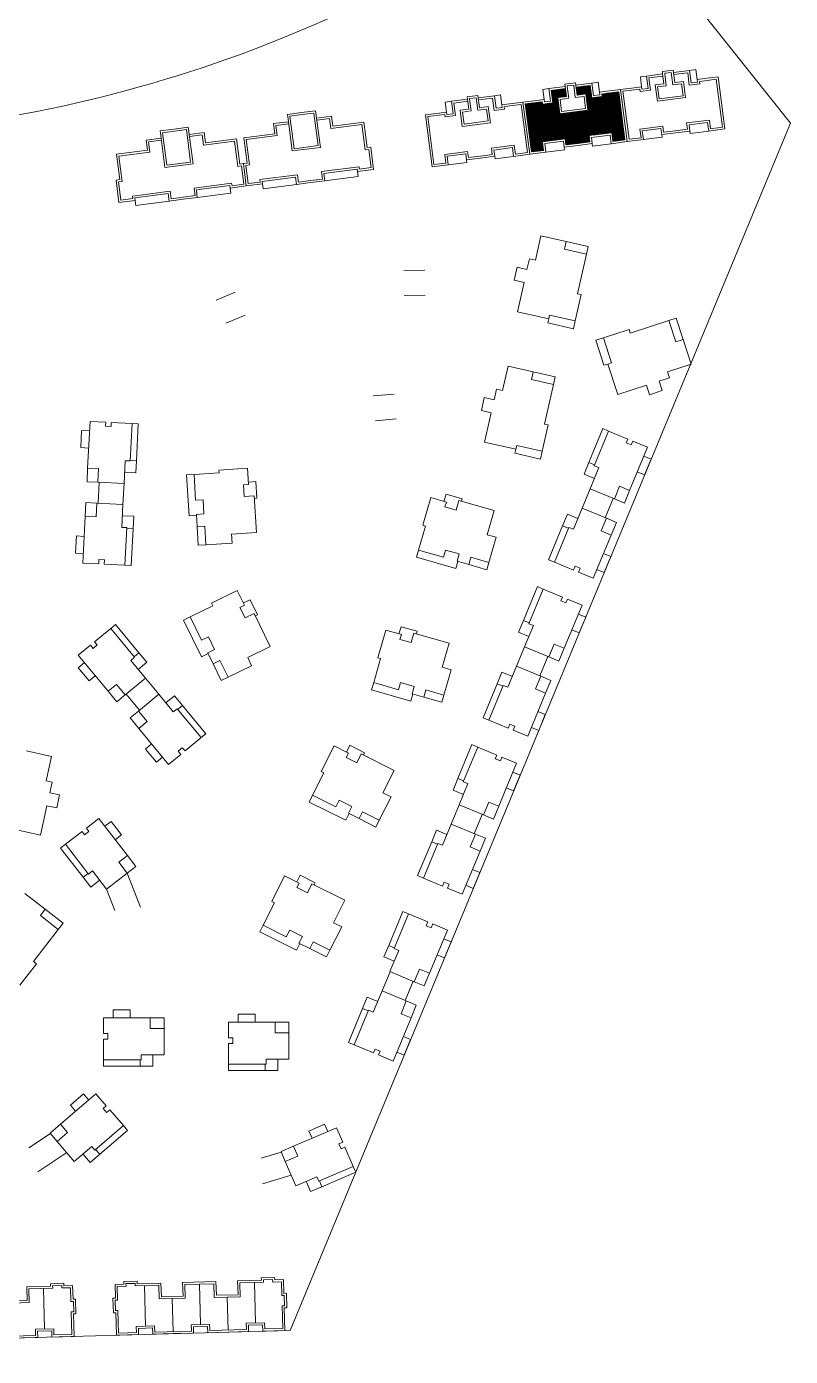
# Model space of a CAD drawing. Extents: x 208319 to 271319, y 1003 to 45500.
# Drawn here: x 220967 to 223166, y 3991 to 7817 of the extents above; entities that cross this region are included whole.
import ezdxf

# ---------------------------------------------------------------- set-up
doc = ezdxf.new("R2010")
doc.units = 0
doc.header["$LTSCALE"] = 1000
doc.header["$MEASUREMENT"] = 0
doc.layers.add('140', color=2, linetype='Continuous', lineweight=5)
doc.layers.add('s2', color=1, linetype='Continuous', lineweight=5)

msp = doc.modelspace()

# ---------------------------------------------------------------- hatches: boundary and pattern name
at = {"layer": 's2', "linetype": 'ByBlock'}
h = msp.add_hatch(dxfattribs=at)
h.set_pattern_fill('ANSI31', color=256, scale=1.2, style=0)
h.set_pattern_definition([(45, (-217519.1645, 216816.9646), (-1.347038418, 1.347038418), [])])
h.paths.add_polyline_path([(222672, 7629.1), (222638.7, 7624.8), (222623.2, 7622.8), (222624.1, 7615.6), (222594.4, 7611.8), (222589.8, 7647.5), (222549.3, 7642.2), (222552.2, 7619.6), (222577.2, 7622.9), (222583.2, 7576.4), (222502.3, 7566), (222496.3, 7612.4), (222521.3, 7615.6), (222518.3, 7638.2), (222477.9, 7633), (222482.5, 7597.3), (222452.8, 7593.4), (222451.8, 7600.6), (222436.4, 7598.6), (222403, 7594.2), (222420.9, 7456.2), (222455.4, 7460.7), (222452.2, 7485.7), (222517.7, 7494.1), (222520, 7476.3), (222554.5, 7480.8), (222589, 7485.2), (222586.7, 7503.1), (222652.1, 7511.6), (222655.4, 7486.6), (222689.9, 7491)])

# ---------------------------------------------------------------- linework, layer by layer
at = {"layer": '140', "color": 7}
for p, q in [((223166.2, 7539.2), (222579.1, 8276.8)), ((222828.4, 7691.7), (222797.5, 7687.7)), ((222829.4, 7684.6), (222828.4, 7691.7)), ((222833.1, 7656), (222828.4, 7691.7)), ((222875.8, 7690.6), (222829.4, 7684.6)), ((222893.6, 7692.9), (222875.8, 7690.6)), ((222880.4, 7654.9), (222875.8, 7690.6)), ((222897.3, 7664.3), (222893.6, 7692.9)), ((222547.6, 7655.3), (222516.7, 7651.3)), ((222516.7, 7651.3), (222517.6, 7644.2)), ((222548.5, 7648.2), (222547.6, 7655.3)), ((222552.2, 7619.6), (222547.6, 7655.3)), ((222594.9, 7654.2), (222548.5, 7648.2)), ((222612.8, 7656.5), (222594.9, 7654.2)), ((222599.6, 7618.5), (222594.9, 7654.2)), ((222616.5, 7627.9), (222612.8, 7656.5)), ((222734.2, 7672.2), (222752, 7674.5)), ((222737.9, 7643.7), (222734.2, 7672.2)), ((222798.4, 7680.6), (222752, 7674.5)), ((222752, 7674.5), (222756.6, 7638.8)), ((222799.2, 7674.6), (222758.7, 7669.4)), ((222758.7, 7669.4), (222763.4, 7633.7)), ((222802.1, 7652), (222777.1, 7648.8)), ((222797.5, 7687.7), (222798.4, 7680.6)), ((222798.4, 7680.6), (222802.1, 7652)), ((222823.3, 7685), (222804.2, 7682.5)), ((222804.2, 7682.5), (222804.4, 7681.3)), ((222804.4, 7681.3), (222808.9, 7646.8)), ((222827.9, 7649.3), (222823.3, 7685)), ((222852.9, 7652.5), (222827.9, 7649.3)), ((222870.6, 7683.9), (222830.1, 7678.6)), ((222858.1, 7659.2), (222833.1, 7656)), ((222857.4, 7618), (222852.9, 7652.5)), ((222864.1, 7612.8), (222858.1, 7659.2)), ((222875.2, 7648.2), (222870.6, 7683.9)), ((222905, 7652), (222875.2, 7648.2)), ((222898.3, 7657.2), (222880.4, 7654.9)), ((222918.8, 7667.1), (222897.3, 7664.3)), ((222897.3, 7664.3), (222898.3, 7657.2)), ((222919.5, 7661.2), (222904.1, 7659.2)), ((222904.1, 7659.2), (222905, 7652)), ((222958, 7672.2), (222918.8, 7667.1)), ((222952.8, 7665.5), (222919.5, 7661.2)), ((222970.7, 7527.4), (222952.8, 7665.5)), ((222977.5, 7522.3), (222958, 7672.2)), ((222266.7, 7618.9), (222235.8, 7614.9)), ((222235.8, 7614.9), (222236.7, 7607.8)), ((222267.7, 7611.8), (222266.7, 7618.9)), ((222271.4, 7583.2), (222266.7, 7618.9)), ((222314.1, 7617.8), (222267.7, 7611.8)), ((222331.9, 7620.1), (222314.1, 7617.8)), ((222318.7, 7582.1), (222314.1, 7617.8)), ((222335.6, 7591.6), (222331.9, 7620.1)), ((222453.3, 7635.8), (222471.2, 7638.2)), ((222457, 7607.3), (222453.3, 7635.8)), ((222517.6, 7644.2), (222471.2, 7638.2)), ((222471.2, 7638.2), (222475.8, 7602.5)), ((222518.3, 7638.2), (222477.9, 7633)), ((222477.9, 7633), (222482.5, 7597.3)), ((222521.3, 7615.6), (222496.3, 7612.4)), ((222517.6, 7644.2), (222521.3, 7615.6)), ((222542.4, 7648.6), (222523.4, 7646.1)), ((222523.4, 7646.1), (222523.5, 7644.9)), ((222523.5, 7644.9), (222528, 7610.4)), ((222547, 7612.9), (222542.4, 7648.6)), ((222572, 7616.1), (222547, 7612.9)), ((222589.8, 7647.5), (222549.3, 7642.2)), ((222577.2, 7622.9), (222552.2, 7619.6)), ((222576.5, 7581.6), (222572, 7616.1)), ((222583.2, 7576.4), (222577.2, 7622.9)), ((222594.4, 7611.8), (222589.8, 7647.5)), ((222624.1, 7615.6), (222594.4, 7611.8)), ((222617.4, 7620.8), (222599.6, 7618.5)), ((222637.9, 7630.7), (222616.5, 7627.9)), ((222616.5, 7627.9), (222617.4, 7620.8)), ((222638.7, 7624.8), (222623.2, 7622.8)), ((222623.2, 7622.8), (222624.1, 7615.6)), ((222677.2, 7635.8), (222637.9, 7630.7)), ((222672, 7629.1), (222638.7, 7624.8)), ((222689.9, 7491), (222672, 7629.1)), ((222716.4, 7640.9), (222677.2, 7635.8)), ((222696.6, 7485.9), (222677.2, 7635.8)), ((222677.2, 7635.8), (222696.6, 7485.9)), ((222717.2, 7634.9), (222683.9, 7630.6)), ((222683.9, 7630.6), (222701.8, 7492.6)), ((222737.9, 7643.7), (222716.4, 7640.9)), ((222732.7, 7637), (222717.2, 7634.9)), ((222733.6, 7629.8), (222732.7, 7637)), ((222763.4, 7633.7), (222733.6, 7629.8)), ((222738.8, 7636.5), (222737.9, 7643.7)), ((222756.6, 7638.8), (222738.8, 7636.5)), ((222777.1, 7648.8), (222783.2, 7602.3)), ((222783.2, 7602.3), (222864.1, 7612.8)), ((222808.9, 7646.8), (222783.9, 7643.6)), ((222783.9, 7643.6), (222788.3, 7609.1)), ((222788.3, 7609.1), (222857.4, 7618)), ((221758.9, 7569.5), (221799.3, 7574.7)), ((221799.3, 7574.7), (221801, 7562.2)), ((222172.5, 7599.5), (222190.3, 7601.8)), ((222176.2, 7570.9), (222172.5, 7599.5)), ((222236.7, 7607.8), (222190.3, 7601.8)), ((222190.3, 7601.8), (222194.9, 7566.1)), ((222237.5, 7601.8), (222197, 7596.6)), ((222197, 7596.6), (222201.7, 7560.9)), ((222240.4, 7579.2), (222215.4, 7576)), ((222215.4, 7576), (222221.4, 7529.6)), ((222236.7, 7607.8), (222240.4, 7579.2)), ((222261.6, 7612.2), (222242.5, 7609.7)), ((222242.5, 7609.7), (222242.7, 7608.6)), ((222242.7, 7608.6), (222247.1, 7574)), ((222266.2, 7576.5), (222261.6, 7612.2)), ((222291.2, 7579.7), (222266.2, 7576.5)), ((222308.9, 7611.1), (222268.4, 7605.8)), ((222296.4, 7586.5), (222271.4, 7583.2)), ((222295.7, 7545.2), (222291.2, 7579.7)), ((222302.4, 7540.1), (222296.4, 7586.5)), ((222313.5, 7575.4), (222308.9, 7611.1)), ((222343.3, 7579.2), (222313.5, 7575.4)), ((222336.6, 7584.4), (222318.7, 7582.1)), ((222357.1, 7594.3), (222335.6, 7591.6)), ((222335.6, 7591.6), (222336.6, 7584.4)), ((222357.8, 7588.4), (222342.4, 7586.4)), ((222342.4, 7586.4), (222343.3, 7579.2)), ((222396.3, 7599.4), (222357.1, 7594.3)), ((222391.1, 7592.7), (222357.8, 7588.4)), ((222409, 7454.7), (222391.1, 7592.7)), ((222435.6, 7604.5), (222396.3, 7599.4)), ((222415.8, 7449.5), (222396.3, 7599.4)), ((222396.3, 7599.4), (222415.8, 7449.5)), ((222436.4, 7598.6), (222403, 7594.2)), ((222403, 7594.2), (222420.9, 7456.2)), ((222457, 7607.3), (222435.6, 7604.5)), ((222451.8, 7600.6), (222436.4, 7598.6)), ((222452.8, 7593.4), (222451.8, 7600.6)), ((222482.5, 7597.3), (222452.8, 7593.4)), ((222457.9, 7600.1), (222457, 7607.3)), ((222475.8, 7602.5), (222457.9, 7600.1)), ((222496.3, 7612.4), (222502.3, 7566)), ((222502.3, 7566), (222583.2, 7576.4)), ((222528, 7610.4), (222503, 7607.2)), ((222503, 7607.2), (222507.5, 7572.7)), ((222507.5, 7572.7), (222576.5, 7581.6)), ((221721.2, 7543.2), (221678.3, 7537.6)), ((221678.3, 7537.6), (221682.1, 7508.7)), ((221721.9, 7537.2), (221685, 7532.4)), ((221758.9, 7569.5), (221718.4, 7564.2)), ((221718.4, 7564.2), (221720, 7551.7)), ((221720, 7551.7), (221721.2, 7543.2)), ((221721.2, 7543.2), (221732.1, 7458.9)), ((221759.7, 7563.5), (221725.1, 7559)), ((221725.1, 7559), (221737.3, 7465.6)), ((221726, 4066.4), (223166.2, 7539.2)), ((221794.2, 7568), (221759.7, 7563.5)), ((221806.3, 7474.6), (221794.2, 7568)), ((221801, 7562.2), (221802.1, 7553.6)), ((221802.1, 7553.6), (221844.9, 7559.2)), ((221813, 7469.4), (221802.1, 7553.6)), ((221802.8, 7547.7), (221839.7, 7552.5)), ((221839.7, 7552.5), (221843.5, 7523.5)), ((221844.9, 7559.2), (221848.7, 7530.3)), ((221848.7, 7530.3), (221937.9, 7541.8)), ((221937.9, 7541.8), (221947.4, 7468.7)), ((222154.7, 7568.1), (222115.5, 7563)), ((222115.5, 7563), (222134.9, 7413.1)), ((222155.5, 7562.2), (222122.2, 7557.9)), ((222122.2, 7557.9), (222140.1, 7419.8)), ((222176.2, 7570.9), (222154.7, 7568.1)), ((222171, 7564.2), (222155.5, 7562.2)), ((222171.9, 7557), (222171, 7564.2)), ((222201.7, 7560.9), (222171.9, 7557)), ((222177.1, 7563.8), (222176.2, 7570.9)), ((222194.9, 7566.1), (222177.1, 7563.8)), ((222221.4, 7529.6), (222302.4, 7540.1)), ((222247.1, 7574), (222222.2, 7570.8)), ((222222.2, 7570.8), (222226.6, 7536.3)), ((222226.6, 7536.3), (222295.7, 7545.2)), ((222867.5, 7539.5), (222933, 7547.9)), ((222869.8, 7521.6), (222867.5, 7539.5)), ((222874.3, 7534.3), (222927.8, 7541.2)), ((222927.8, 7541.2), (222931, 7516.2)), ((222933, 7547.9), (222936.2, 7523)), ((221392.4, 7522), (221351.9, 7516.7)), ((221351.9, 7516.7), (221353.5, 7504.2)), ((221353.5, 7504.2), (221354.6, 7495.7)), ((221393.1, 7516), (221358.6, 7511.6)), ((221358.6, 7511.6), (221370.7, 7418.1)), ((221392.4, 7522), (221432.8, 7527.2)), ((221427.6, 7520.5), (221393.1, 7516)), ((221439.7, 7427.1), (221427.6, 7520.5)), ((221432.8, 7527.2), (221434.4, 7514.7)), ((221434.4, 7514.7), (221435.5, 7506.2)), ((221435.5, 7506.2), (221478.4, 7511.7)), ((221446.5, 7421.9), (221435.5, 7506.2)), ((221436.3, 7500.2), (221473.2, 7505)), ((221473.2, 7505), (221477, 7476.1)), ((221478.4, 7511.7), (221482.1, 7482.8)), ((221682.1, 7508.7), (221592.8, 7497.1)), ((221688.8, 7503.5), (221599.5, 7491.9)), ((221685, 7532.4), (221688.8, 7503.5)), ((221843.5, 7523.5), (221932.7, 7535.1)), ((221932.7, 7535.1), (221942.2, 7461.9)), ((222586.7, 7503.1), (222652.1, 7511.6)), ((222589, 7485.2), (222586.7, 7503.1)), ((222593.4, 7497.9), (222647, 7504.8)), ((222595.7, 7480.1), (222593.4, 7497.9)), ((222647, 7504.8), (222650.2, 7479.8)), ((222652.1, 7511.6), (222655.4, 7486.6)), ((222733.1, 7522), (222798.5, 7530.5)), ((222736.3, 7497.1), (222733.1, 7522)), ((222739.8, 7516.9), (222793.3, 7523.8)), ((222743, 7491.9), (222739.8, 7516.9)), ((222743, 7491.9), (222796.6, 7498.8)), ((222793.3, 7523.8), (222795.6, 7506)), ((222795.6, 7506), (222836.1, 7511.2)), ((222796.6, 7498.8), (222795.6, 7506)), ((222798.5, 7530.5), (222800.8, 7512.7)), ((222800.8, 7512.7), (222835.3, 7517.1)), ((222835.3, 7517.1), (222869.8, 7521.6)), ((222836.1, 7511.2), (222876.6, 7516.4)), ((222876.6, 7516.4), (222874.3, 7534.3)), ((222877.5, 7509.3), (222876.6, 7516.4)), ((222931, 7516.2), (222877.5, 7509.3)), ((222931, 7516.2), (222977.5, 7522.3)), ((222936.2, 7523), (222970.7, 7527.4)), ((221315.5, 7461.2), (221226.3, 7449.6)), ((221354.6, 7495.7), (221311.8, 7490.1)), ((221311.8, 7490.1), (221315.5, 7461.2)), ((221355.4, 7489.7), (221318.5, 7484.9)), ((221318.5, 7484.9), (221322.2, 7456)), ((221354.6, 7495.7), (221365.5, 7411.4)), ((221477, 7476.1), (221566.2, 7487.6)), ((221482.1, 7482.8), (221571.4, 7494.3)), ((221566.2, 7487.6), (221575.7, 7414.4)), ((221571.4, 7494.3), (221580.9, 7421.2)), ((221592.8, 7497.1), (221602.3, 7423.9)), ((221599.5, 7491.9), (221609, 7418.8)), ((221732.1, 7458.9), (221813, 7469.4)), ((221737.3, 7465.6), (221806.3, 7474.6)), ((221942.2, 7461.9), (221952.9, 7463.3)), ((221947.4, 7468.7), (221958.1, 7470)), ((221952.9, 7463.3), (221959.7, 7411)), ((221958.1, 7470), (221966.4, 7405.8)), ((222305.8, 7466.7), (222371.3, 7475.2)), ((222308.1, 7448.8), (222305.8, 7466.7)), ((222312.5, 7461.5), (222366.1, 7468.5)), ((222314.9, 7443.7), (222312.5, 7461.5)), ((222366.1, 7468.5), (222369.3, 7443.5)), ((222371.3, 7475.2), (222374.5, 7450.2)), ((222420.9, 7456.2), (222455.4, 7460.7)), ((222452.2, 7485.7), (222517.7, 7494.1)), ((222455.4, 7460.7), (222452.2, 7485.7)), ((222458.9, 7480.5), (222512.5, 7487.4)), ((222462.2, 7455.5), (222458.9, 7480.5)), ((222462.2, 7455.5), (222515.7, 7462.4)), ((222512.5, 7487.4), (222514.8, 7469.6)), ((222514.8, 7469.6), (222555.3, 7474.8)), ((222515.7, 7462.4), (222514.8, 7469.6)), ((222517.7, 7494.1), (222520, 7476.3)), ((222520, 7476.3), (222554.5, 7480.8)), ((222554.5, 7480.8), (222589, 7485.2)), ((222555.3, 7474.8), (222595.7, 7480.1)), ((222596.6, 7472.9), (222595.7, 7480.1)), ((222650.2, 7479.8), (222596.6, 7472.9)), ((222650.2, 7479.8), (222696.6, 7485.9)), ((222655.4, 7486.6), (222689.9, 7491)), ((222696.6, 7485.9), (222743, 7491.9)), ((222701.8, 7492.6), (222736.3, 7497.1)), ((221226.3, 7449.6), (221235.8, 7376.5)), ((221322.2, 7456), (221233, 7444.4)), ((221233, 7444.4), (221242.5, 7371.3)), ((221365.5, 7411.4), (221446.5, 7421.9)), ((221370.7, 7418.1), (221439.7, 7427.1)), ((221580.9, 7421.2), (221591.6, 7422.6)), ((221602.3, 7423.9), (221591.6, 7422.6)), ((221591.6, 7422.6), (221599.9, 7358.3)), ((221591.6, 7422.6), (221599.9, 7358.3)), ((222140.1, 7419.8), (222174.6, 7424.3)), ((222171.4, 7449.3), (222236.8, 7457.8)), ((222174.6, 7424.3), (222171.4, 7449.3)), ((222178.1, 7444.1), (222231.6, 7451)), ((222181.3, 7419.1), (222178.1, 7444.1)), ((222181.3, 7419.1), (222234.9, 7426)), ((222231.6, 7451), (222233.9, 7433.2)), ((222233.9, 7433.2), (222274.4, 7438.4)), ((222234.9, 7426), (222233.9, 7433.2)), ((222236.8, 7457.8), (222239.1, 7439.9)), ((222239.1, 7439.9), (222273.6, 7444.4)), ((222273.6, 7444.4), (222308.1, 7448.8)), ((222274.4, 7438.4), (222314.9, 7443.7)), ((222315.8, 7436.5), (222314.9, 7443.7)), ((222369.3, 7443.5), (222315.8, 7436.5)), ((222369.3, 7443.5), (222415.8, 7449.5)), ((222374.5, 7450.2), (222409, 7454.7)), ((222415.8, 7449.5), (222462.2, 7455.5)), ((221575.7, 7414.4), (221586.4, 7415.8)), ((221586.4, 7415.8), (221593.2, 7363.5)), ((221609, 7418.8), (221598.3, 7417.4)), ((221598.3, 7417.4), (221605.1, 7365)), ((221638.7, 7376.6), (221747, 7390.7)), ((221645.4, 7371.4), (221741.8, 7383.9)), ((221741.8, 7383.9), (221744.6, 7362.5)), ((221747, 7390.7), (221749.7, 7369.2)), ((221924.3, 7413.6), (221816, 7399.6)), ((221816, 7399.6), (221818.8, 7378.2)), ((221919.1, 7406.9), (221822.7, 7394.4)), ((221822.7, 7394.4), (221825.5, 7373)), ((221825.5, 7373), (221921.9, 7385.5)), ((221920, 7399.8), (221919.1, 7406.9)), ((221966.4, 7405.8), (221920, 7399.8)), ((221921.9, 7385.5), (221920, 7399.8)), ((221925.2, 7406.5), (221924.3, 7413.6)), ((221959.7, 7411), (221925.2, 7406.5)), ((222134.9, 7413.1), (222181.3, 7419.1)), ((221235.8, 7376.5), (221225, 7375.1)), ((221225, 7375.1), (221233.4, 7310.8)), ((221242.5, 7371.3), (221231.8, 7369.9)), ((221231.8, 7369.9), (221238.5, 7317.5)), ((221557.7, 7366.1), (221449.5, 7352.1)), ((221449.5, 7352.1), (221452.2, 7330.7)), ((221552.6, 7359.4), (221456.2, 7346.9)), ((221456.2, 7346.9), (221458.9, 7325.5)), ((221553.5, 7352.3), (221552.6, 7359.4)), ((221599.9, 7358.3), (221553.5, 7352.3)), ((221555.3, 7338), (221553.5, 7352.3)), ((221558.7, 7359), (221557.7, 7366.1)), ((221593.2, 7363.5), (221558.7, 7359)), ((221599.9, 7358.3), (221646.3, 7364.3)), ((221605.1, 7365), (221639.6, 7369.5)), ((221639.6, 7369.5), (221638.7, 7376.6)), ((221646.3, 7364.3), (221645.4, 7371.4)), ((221646.3, 7364.3), (221648.2, 7350)), ((221648.2, 7350), (221744.6, 7362.5)), ((221744.6, 7362.5), (221785, 7367.8)), ((221749.7, 7369.2), (221784.3, 7373.7)), ((221818.8, 7378.2), (221784.3, 7373.7)), ((221825.5, 7373), (221785, 7367.8)), ((221233.4, 7310.8), (221279.8, 7316.8)), ((221238.5, 7317.5), (221273.1, 7322)), ((221272.1, 7329.1), (221380.4, 7343.2)), ((221273.1, 7322), (221272.1, 7329.1)), ((221278.9, 7324), (221375.2, 7336.4)), ((221279.8, 7316.8), (221278.9, 7324)), ((221279.8, 7316.8), (221281.6, 7302.5)), ((221281.6, 7302.5), (221378, 7315)), ((221375.2, 7336.4), (221378, 7315)), ((221378, 7315), (221418.5, 7320.3)), ((221380.4, 7343.2), (221383.2, 7321.7)), ((221383.2, 7321.7), (221417.7, 7326.2)), ((221452.2, 7330.7), (221417.7, 7326.2)), ((221458.9, 7325.5), (221418.5, 7320.3)), ((221458.9, 7325.5), (221555.3, 7338)), ((222448.1, 7214.7), (222432.3, 7144.5)), ((222520.7, 7198.4), (222448.1, 7214.7)), ((222515.7, 7176.2), (222520.7, 7198.4)), ((222583.9, 7184.2), (222520.7, 7198.4)), ((222578.9, 7162), (222515.7, 7176.2)), ((222553.4, 7048.4), (222578.9, 7162)), ((222578.9, 7162), (222583.9, 7184.2)), ((222113.4, 7115.7), (222053.4, 7114.8)), ((222379.8, 7124.3), (222371.4, 7086.9)), ((222407.9, 7118), (222379.8, 7124.3)), ((222414.7, 7148.5), (222407.9, 7118)), ((222432.3, 7144.5), (222414.7, 7148.5)), ((222371.4, 7086.9), (222399.5, 7080.5)), ((222399.5, 7080.5), (222380.5, 6996.3)), ((221568, 7053.1), (221512.8, 7029.6)), ((222114.5, 7043.7), (222054.5, 7042.8)), ((222546.8, 6969.9), (222563.9, 7046)), ((222563.9, 7046), (222553.4, 7048.4)), ((221596.2, 6986.8), (221541, 6963.4)), ((222380.5, 6996.3), (222470.7, 6976)), ((222468, 6964.3), (222470.7, 6976)), ((222541.8, 6947.7), (222468, 6964.3)), ((222470.7, 6976), (222473, 6986.5)), ((222473, 6986.5), (222546.8, 6969.9)), ((222546.8, 6969.9), (222541.8, 6947.7)), ((222705.3, 6935.2), (222815.9, 6971.2)), ((222815.9, 6971.2), (222837.6, 6978.3)), ((222815.9, 6971.2), (222836, 6909.6)), ((222837.6, 6978.3), (222857.7, 6916.7)), ((222627.7, 6921.3), (222701.9, 6945.5)), ((222701.9, 6945.5), (222705.3, 6935.2)), ((222627.7, 6921.3), (222606.1, 6914.3)), ((222606.1, 6914.3), (222629.5, 6842.4)), ((222651.1, 6849.4), (222627.7, 6921.3)), ((222836, 6909.6), (222857.7, 6916.7)), ((222857.7, 6916.7), (222880.7, 6845.9)), ((222640.9, 6846.1), (222651.1, 6849.4)), ((222353.3, 6839.9), (222337.5, 6769.6)), ((222425.9, 6823.6), (222353.3, 6839.9)), ((222420.9, 6801.3), (222425.9, 6823.6)), ((222489.1, 6809.3), (222425.9, 6823.6)), ((222484.1, 6787.1), (222489.1, 6809.3)), ((222629.5, 6842.4), (222640.9, 6846.1)), ((222669.5, 6758.2), (222640.9, 6846.1)), ((222880.7, 6845.9), (222812.2, 6823.6)), ((222812.2, 6823.6), (222817.8, 6806.5)), ((222320, 6773.6), (222313.1, 6743.1)), ((222337.5, 6769.6), (222320, 6773.6)), ((222484.1, 6787.1), (222420.9, 6801.3)), ((222458.6, 6673.5), (222484.1, 6787.1)), ((222751.6, 6785), (222669.5, 6758.2)), ((222760.6, 6757.6), (222751.6, 6785)), ((222817.8, 6806.5), (222788.2, 6796.9)), ((222788.2, 6796.9), (222797.1, 6769.5)), ((222025.1, 6759.8), (221965.4, 6754.4)), ((222285, 6749.5), (222276.6, 6712)), ((222313.1, 6743.1), (222285, 6749.5)), ((222797.1, 6769.5), (222760.6, 6757.6)), ((222276.6, 6712), (222304.7, 6705.7)), ((222304.7, 6705.7), (222285.7, 6621.4)), ((221150, 6681.2), (221143.2, 6547)), ((221195.5, 6678.9), (221150, 6681.2)), ((221194.9, 6666.9), (221195.5, 6678.9)), ((221210.5, 6666.2), (221194.9, 6666.9)), ((221211.1, 6678.1), (221210.5, 6666.2)), ((221271, 6675.1), (221211.1, 6678.1)), ((221265.6, 6567.3), (221271, 6675.1)), ((221289, 6674.2), (221271, 6675.1)), ((221283.7, 6568.8), (221289, 6674.2)), ((222031.6, 6688.1), (221971.8, 6682.7)), ((222452, 6595.1), (222469.1, 6671.2)), ((222469.1, 6671.2), (222458.6, 6673.5)), ((222585.8, 6562.7), (222626.3, 6660.2)), ((222626.3, 6660.2), (222642.9, 6653.3)), ((221123.3, 6605.6), (221125.8, 6654.8)), ((221125.8, 6654.8), (221148.6, 6653.6)), ((222285.7, 6621.4), (222375.9, 6601.1)), ((222601.5, 6553.6), (222642.9, 6653.3)), ((222642.9, 6653.3), (222698.3, 6630.3)), ((222698.3, 6630.3), (222693.7, 6619.3)), ((222693.7, 6619.3), (222708.1, 6613.3)), ((222708.1, 6613.3), (222712.7, 6624.4)), ((222712.7, 6624.4), (222754.9, 6606.9)), ((221146.1, 6604.5), (221123.3, 6605.6)), ((222373.3, 6589.4), (222375.9, 6601.1)), ((222447, 6572.8), (222373.3, 6589.4)), ((222375.9, 6601.1), (222378.3, 6611.6)), ((222378.3, 6611.6), (222452, 6595.1)), ((222452, 6595.1), (222447, 6572.8)), ((222754.9, 6606.9), (222703.4, 6482.7)), ((222765.3, 6572.7), (222744.3, 6581.4)), ((221143.2, 6547), (221141.3, 6507.4)), ((221143.2, 6547), (221174.4, 6545.4)), ((221174.4, 6545.4), (221172.4, 6505.9)), ((221247.9, 6502.1), (221251.2, 6568)), ((221251.2, 6568), (221265.6, 6567.3)), ((221283.7, 6568.8), (221265.7, 6569.7)), ((221281.9, 6532.8), (221283.7, 6568.8)), ((221520.9, 6541.1), (221603.6, 6546.1)), ((221603.6, 6546.1), (221606.4, 6499.3)), ((222572, 6529.4), (222585.8, 6562.7)), ((222585.8, 6562.7), (222602.5, 6555.8)), ((222589.6, 6487.1), (222614.8, 6548)), ((222614.8, 6548), (222601.5, 6553.6)), ((222746.5, 6527.2), (222765.3, 6572.7)), ((221141.3, 6507.4), (221172.4, 6505.9)), ((221172.4, 6505.9), (221247.9, 6502.1)), ((221176, 6505.7), (221173, 6445.8)), ((221249.5, 6534.4), (221281.9, 6532.8)), ((221428, 6527.1), (221449.5, 6528.4)), ((221435, 6409.7), (221428, 6527.1)), ((221449.5, 6528.4), (221521.4, 6532.7)), ((221454, 6454.2), (221449.5, 6528.4)), ((221521.4, 6532.7), (221520.9, 6541.1)), ((221627.5, 6507.8), (221605.9, 6506.5)), ((221630.4, 6459.9), (221627.5, 6507.8)), ((222602, 6517), (222572, 6529.4)), ((222725.4, 6536), (222746.5, 6527.2)), ((221247.9, 6502.1), (221244.9, 6442.2)), ((221606.4, 6499.3), (221592, 6498.5)), ((221592, 6498.5), (221594, 6464.9)), ((221594, 6464.9), (221622.7, 6466.7)), ((221622.7, 6466.7), (221629.1, 6361.3)), ((222174.8, 6471.7), (222168.8, 6451)), ((222220.9, 6458.5), (222174.8, 6471.7)), ((222589.6, 6487.1), (222566.6, 6431.6)), ((222659.4, 6458.1), (222589.6, 6487.1)), ((222674.6, 6494.7), (222659.4, 6458.1)), ((222703.4, 6482.7), (222674.6, 6494.7)), ((222703.4, 6482.7), (222688.2, 6446.2)), ((221136.3, 6407.9), (221138.3, 6447.5)), ((221138.3, 6447.5), (221169.4, 6445.9)), ((221167.4, 6406.4), (221169.4, 6445.9)), ((221169.4, 6445.9), (221244.9, 6442.2)), ((221244.9, 6442.2), (221241.6, 6376.2)), ((221475.6, 6455.5), (221454, 6454.2)), ((221478, 6414.7), (221475.6, 6455.5)), ((221623.2, 6459.5), (221630.4, 6459.9)), ((222107.9, 6382.4), (222130.8, 6461.9)), ((222130.8, 6461.9), (222175.7, 6449)), ((222175.7, 6449), (222171.7, 6435.1)), ((222171.7, 6435.1), (222204, 6425.8)), ((222204, 6425.8), (222212, 6453.5)), ((222212, 6453.5), (222313.5, 6424.3)), ((222218.9, 6451.5), (222220.9, 6458.5)), ((222566.6, 6431.6), (222541.3, 6370.7)), ((222636.4, 6402.7), (222566.6, 6431.6)), ((222656.1, 6459.5), (222633.1, 6404)), ((222688.2, 6446.2), (222659.4, 6458.1)), ((221129.6, 6273.7), (221136.3, 6407.9)), ((221136.3, 6407.9), (221167.4, 6406.4)), ((221243.3, 6409.8), (221275.7, 6408.2)), ((221275.7, 6408.2), (221273.9, 6372.2)), ((221456.6, 6411), (221435, 6409.7)), ((221456.4, 6413.4), (221478, 6414.7)), ((221458.5, 6378.7), (221456.4, 6413.4)), ((222313.5, 6424.3), (222293.6, 6355.1)), ((222524.2, 6414.1), (222510.4, 6380.9)), ((222554.1, 6401.7), (222524.2, 6414.1)), ((222621.2, 6366.1), (222636.4, 6402.7)), ((222665.2, 6390.7), (222636.4, 6402.7)), ((222650, 6354.1), (222665.2, 6390.7)), ((221110.6, 6351.6), (221108.2, 6302.4)), ((221133.4, 6350.4), (221110.6, 6351.6)), ((221241.6, 6376.2), (221256, 6375.5)), ((221256, 6375.5), (221250.6, 6267.6)), ((221273.9, 6372.2), (221255.9, 6373.1)), ((221273.9, 6372.2), (221268.6, 6266.7)), ((221480.1, 6380), (221458.5, 6378.7)), ((221461.7, 6324.8), (221458.5, 6378.7)), ((221483.3, 6326.1), (221480.1, 6380)), ((221629.1, 6361.3), (221557.2, 6357)), ((221557.2, 6357), (221558.8, 6330.6)), ((222096, 6310.8), (222115.9, 6380)), ((222115.9, 6380), (222107.9, 6382.4)), ((222293.6, 6355.1), (222318.9, 6347.8)), ((222510.4, 6380.9), (222470, 6283.3)), ((222528, 6376.2), (222486.6, 6276.4)), ((222510.4, 6380.9), (222527.1, 6374)), ((222541.3, 6370.7), (222528, 6376.2)), ((222598.6, 6230), (222650, 6354.1)), ((222650, 6354.1), (222621.2, 6366.1)), ((221483.3, 6326.1), (221461.7, 6324.8)), ((221558.8, 6330.6), (221483.3, 6326.1)), ((222318.9, 6347.8), (222298, 6275.2)), ((221108.2, 6302.4), (221130.9, 6301.3)), ((221175.1, 6271.4), (221129.6, 6273.7)), ((221175.7, 6283.4), (221175.1, 6271.4)), ((221191.3, 6282.6), (221175.7, 6283.4)), ((221190.7, 6270.6), (221191.3, 6282.6)), ((222090, 6290.1), (222096, 6310.8)), ((222203.1, 6257.6), (222090, 6290.1)), ((222167.5, 6290.3), (222096, 6310.8)), ((222173.5, 6311), (222167.5, 6290.3)), ((222212.7, 6299.7), (222173.5, 6311)), ((222209, 6278.3), (222203.1, 6257.6)), ((222206.7, 6279), (222212.7, 6299.7)), ((222240.2, 6269.4), (222206.7, 6279)), ((222246.1, 6290.1), (222240.2, 6269.4)), ((222298, 6275.2), (222246.1, 6290.1)), ((222298, 6275.2), (222292.1, 6254.4)), ((222470, 6283.3), (222486.6, 6276.4)), ((222486.6, 6276.4), (222542, 6253.4)), ((222628, 6300.9), (222649, 6292.2)), ((222649, 6292.2), (222630.2, 6246.8)), ((221250.6, 6267.6), (221190.7, 6270.6)), ((221268.6, 6266.7), (221250.6, 6267.6)), ((222292.1, 6254.4), (222240.2, 6269.4)), ((222542, 6253.4), (222546.6, 6264.5)), ((222546.6, 6264.5), (222561, 6258.5)), ((222561, 6258.5), (222556.4, 6247.5)), ((222556.4, 6247.5), (222598.6, 6230)), ((222630.2, 6246.8), (222609.1, 6255.5)), ((222397.4, 6108.2), (222437.8, 6205.7)), ((222413.1, 6099.1), (222454.4, 6198.8)), ((222437.8, 6205.7), (222454.4, 6198.8)), ((222454.4, 6198.8), (222509.9, 6175.9)), ((221499.6, 6158), (221574, 6194.3)), ((221574, 6194.3), (221594.5, 6152.2)), ((221610.8, 6168.1), (221591.4, 6158.7)), ((221631.8, 6125), (221610.8, 6168.1)), ((222509.9, 6175.9), (222505.3, 6164.8)), ((222505.3, 6164.8), (222519.7, 6158.8)), ((222519.7, 6158.8), (222524.3, 6169.9)), ((222524.3, 6169.9), (222566.4, 6152.4)), ((221438.6, 6118.9), (221503.3, 6150.4)), ((221503.3, 6150.4), (221499.6, 6158)), ((221594.5, 6152.2), (221581.6, 6145.9)), ((221581.6, 6145.9), (221596.3, 6115.7)), ((221596.3, 6115.7), (221622.2, 6128.3)), ((221622.2, 6128.3), (221668.5, 6033.4)), ((221625.4, 6121.8), (221631.8, 6125)), ((222566.4, 6152.4), (222514.9, 6028.3)), ((222576.9, 6118.2), (222555.8, 6126.9)), ((221209.5, 6085.6), (221163.2, 6047.3)), ((221223.3, 6097.1), (221209.5, 6085.6)), ((221278.3, 6002.4), (221209.5, 6085.6)), ((221290.7, 6015.7), (221223.3, 6097.1)), ((221419.2, 6109.4), (221438.6, 6118.9)), ((221470.7, 6003.7), (221419.2, 6109.4)), ((221471.2, 6052), (221438.6, 6118.9)), ((222045.3, 6090.5), (222039.4, 6069.8)), ((222091.5, 6077.2), (222045.3, 6090.5)), ((222383.6, 6074.9), (222397.4, 6108.2)), ((222397.4, 6108.2), (222414, 6101.3)), ((222401.1, 6032.6), (222426.4, 6093.6)), ((222426.4, 6093.6), (222413.1, 6099.1)), ((222558, 6072.7), (222576.9, 6118.2)), ((221163.2, 6047.3), (221170.9, 6038.1)), ((221490.6, 6061.5), (221471.2, 6052)), ((221508.5, 6024.8), (221490.6, 6061.5)), ((221978.4, 6001.1), (222001.3, 6080.7)), ((222001.3, 6080.7), (222046.3, 6067.8)), ((222046.3, 6067.8), (222042.3, 6053.9)), ((222042.3, 6053.9), (222074.6, 6044.6)), ((222074.6, 6044.6), (222082.5, 6072.3)), ((222082.5, 6072.3), (222184, 6043.1)), ((222089.5, 6070.3), (222091.5, 6077.2)), ((222413.5, 6062.5), (222383.6, 6074.9)), ((222537, 6081.5), (222558, 6072.7)), ((221151.2, 6037.4), (221116.1, 6008.3)), ((221116.1, 6008.3), (221201.8, 5904.8)), ((221158.9, 6028.1), (221151.2, 6037.4)), ((221170.9, 6038.1), (221158.9, 6028.1)), ((221290.7, 6015.7), (221276.8, 6004.2)), ((221313.6, 5988), (221290.7, 6015.7)), ((221490.1, 6013.2), (221470.7, 6003.7)), ((221489, 6015.3), (221508.5, 6024.8)), ((221504.3, 5984.1), (221489, 6015.3)), ((221668.5, 6033.4), (221603.8, 6001.8)), ((222184, 6043.1), (222164.1, 5973.9)), ((222401.1, 6032.6), (222378.1, 5977.1)), ((222470.9, 6003.6), (222401.1, 6032.6)), ((222486.1, 6040.2), (222470.9, 6003.6)), ((222514.9, 6028.3), (222486.1, 6040.2)), ((222514.9, 6028.3), (222499.7, 5991.7)), ((221116.1, 5972.5), (221133.7, 5987.1)), ((221147.5, 5934.6), (221116.1, 5972.5)), ((221267.2, 5993.2), (221278.3, 6002.4)), ((221309.3, 5942.4), (221267.2, 5993.2)), ((221288.7, 5967.3), (221313.6, 5988)), ((221523.7, 5993.5), (221504.3, 5984.1)), ((221527.9, 5935.5), (221504.3, 5984.1)), ((221547.4, 5945), (221523.7, 5993.5)), ((221615.3, 5978.1), (221547.4, 5945)), ((221603.8, 6001.8), (221615.3, 5978.1)), ((221966.6, 5929.6), (221986.5, 5998.8)), ((221986.5, 5998.8), (221978.4, 6001.1)), ((222164.1, 5973.9), (222189.5, 5966.6)), ((222378.1, 5977.2), (222352.8, 5916.2)), ((222447.9, 5948.2), (222378.1, 5977.2)), ((222467.6, 6005), (222444.6, 5949.6)), ((222499.7, 5991.7), (222470.9, 6003.6)), ((221165.1, 5949.2), (221147.5, 5934.6)), ((221251.1, 5894.2), (221309.3, 5942.4)), ((221309.3, 5942.4), (221347.6, 5896.1)), ((221547.4, 5945), (221527.9, 5935.5)), ((221960.6, 5908.9), (221966.6, 5929.6)), ((222038.1, 5909), (221966.6, 5929.6)), ((222044, 5929.8), (222038.1, 5909)), ((222083.2, 5918.5), (222044, 5929.8)), ((222189.5, 5966.6), (222168.6, 5894)), ((222335.8, 5959.6), (222322, 5926.4)), ((222365.7, 5947.2), (222335.8, 5959.6)), ((222432.8, 5911.6), (222447.9, 5948.2)), ((222476.8, 5936.2), (222447.9, 5948.2)), ((222461.6, 5899.7), (222476.8, 5936.2)), ((221201.8, 5904.8), (221225.8, 5924.7)), ((221201.8, 5904.8), (221227, 5874.3)), ((221225.8, 5924.7), (221251.1, 5894.2)), ((221227, 5874.3), (221251.1, 5894.2)), ((221253.8, 5896.5), (221292.1, 5850.2)), ((221289.3, 5847.9), (221347.6, 5896.1)), ((221347.6, 5896.1), (221389.7, 5845.3)), ((221368.2, 5871.2), (221393.2, 5891.8)), ((221393.2, 5891.8), (221416.1, 5864.1)), ((222073.6, 5876.3), (221960.6, 5908.9)), ((222079.6, 5897.1), (222073.6, 5876.3)), ((222077.3, 5897.8), (222083.2, 5918.5)), ((222110.7, 5888.1), (222077.3, 5897.8)), ((222116.7, 5908.9), (222110.7, 5888.1)), ((222168.6, 5894), (222116.7, 5908.9)), ((222168.6, 5894), (222162.6, 5873.2)), ((222322, 5926.4), (222281.5, 5828.8)), ((222339.5, 5921.7), (222298.1, 5821.9)), ((222322, 5926.4), (222338.6, 5919.5)), ((222352.8, 5916.2), (222339.5, 5921.7)), ((222410.1, 5775.5), (222461.6, 5899.7)), ((222461.6, 5899.7), (222432.8, 5911.6)), ((221389.7, 5845.3), (221400.7, 5854.5)), ((221400.7, 5854.5), (221469.6, 5771.3)), ((221416.1, 5864.1), (221402.3, 5852.6)), ((221416.1, 5864.1), (221483.5, 5782.7)), ((222162.6, 5873.2), (222110.7, 5888.1)), ((221265.3, 5828), (221289.3, 5847.9)), ((221290.5, 5797.5), (221265.3, 5828)), ((221314.6, 5817.4), (221289.3, 5847.9)), ((221290.5, 5797.5), (221314.6, 5817.4)), ((222281.5, 5828.8), (222298.1, 5821.9)), ((222298.1, 5821.9), (222353.6, 5799)), ((222439.5, 5846.5), (222460.6, 5837.7)), ((222460.6, 5837.7), (222441.7, 5792.3)), ((221376.2, 5694), (221290.5, 5797.5)), ((221483.5, 5782.7), (221469.6, 5771.3)), ((222353.6, 5799), (222358.2, 5810)), ((222358.2, 5810), (222372.6, 5804.1)), ((222372.6, 5804.1), (222368, 5793)), ((222368, 5793), (222410.1, 5775.5)), ((222441.7, 5792.3), (222420.7, 5801)), ((221327.3, 5753.2), (221309.7, 5738.6)), ((221309.7, 5738.6), (221341.1, 5700.7)), ((221415.7, 5742.3), (221403.7, 5732.3)), ((221423.4, 5733), (221415.7, 5742.3)), ((221469.6, 5771.3), (221423.4, 5733)), ((221815.4, 5673.7), (221852.4, 5747.7)), ((221852.4, 5747.7), (221894.3, 5726.7)), ((221897.5, 5749.3), (221887.9, 5730)), ((221940.4, 5727.8), (221897.5, 5749.3)), ((222208.8, 5653.7), (222249.3, 5751.3)), ((222224.6, 5644.6), (222265.9, 5744.4)), ((222249.3, 5751.3), (222265.9, 5744.4)), ((222265.9, 5744.4), (222321.3, 5721.4)), ((220966.8, 5733.8), (221039.4, 5717.5)), ((221039.4, 5717.5), (221023.6, 5647.3)), ((221341.1, 5700.7), (221358.6, 5715.3)), ((221411.4, 5723.1), (221376.2, 5694)), ((221403.7, 5732.3), (221411.4, 5723.1)), ((221894.3, 5726.7), (221887.8, 5713.9)), ((221887.8, 5713.9), (221917.9, 5698.8)), ((221917.9, 5698.8), (221930.8, 5724.6)), ((221930.8, 5724.6), (222025.2, 5677.3)), ((221937.2, 5721.4), (221940.4, 5727.8)), ((222321.3, 5721.4), (222316.7, 5710.3)), ((222316.7, 5710.3), (222331.2, 5704.3)), ((222331.2, 5704.3), (222335.8, 5715.4)), ((222335.8, 5715.4), (222377.9, 5698)), ((221790.6, 5605.5), (221822.9, 5669.9)), ((221822.9, 5669.9), (221815.4, 5673.7)), ((222025.2, 5677.3), (221993, 5612.9)), ((222377.9, 5698), (222326.4, 5573.8)), ((222388.4, 5663.7), (222367.3, 5672.5)), ((222369.5, 5618.3), (222388.4, 5663.7)), ((221023.6, 5647.3), (221041.2, 5643.4)), ((221041.2, 5643.4), (221034.4, 5612.9)), ((222195.1, 5620.5), (222208.8, 5653.7)), ((222208.8, 5653.7), (222225.5, 5646.8)), ((222212.6, 5578.1), (222237.9, 5639.1)), ((222237.9, 5639.1), (222224.6, 5644.6)), ((222348.5, 5627), (222369.5, 5618.3)), ((221034.4, 5612.9), (221062.5, 5606.6)), ((221062.5, 5606.6), (221054.1, 5569.1)), ((221781, 5586.2), (221790.6, 5605.5)), ((221886.1, 5533.6), (221781, 5586.2)), ((221857.2, 5572.2), (221790.6, 5605.5)), ((221866.8, 5591.5), (221857.2, 5572.2)), ((221903.3, 5573.3), (221866.8, 5591.5)), ((222016.6, 5601.1), (221982.7, 5533.5)), ((221993, 5612.9), (222016.6, 5601.1)), ((222225, 5608.1), (222195.1, 5620.5)), ((222297.6, 5585.8), (222282.4, 5549.2)), ((222326.4, 5573.8), (222297.6, 5585.8)), ((221026, 5575.4), (221007.1, 5491.1)), ((221054.1, 5569.1), (221026, 5575.4)), ((221895.8, 5552.9), (221886.1, 5533.6)), ((221893.6, 5553.9), (221903.3, 5573.3)), ((221924.8, 5538.4), (221893.6, 5553.9)), ((221934.4, 5557.7), (221924.8, 5538.4)), ((221982.7, 5533.5), (221934.4, 5557.7)), ((222212.6, 5578.1), (222189.6, 5522.7)), ((222282.4, 5549.2), (222212.6, 5578.1)), ((222279.1, 5550.5), (222256.1, 5495.1)), ((222311.2, 5537.2), (222282.4, 5549.2)), ((222326.4, 5573.8), (222311.2, 5537.2)), ((221007.1, 5491.1), (220916.9, 5511.3)), ((221139.6, 5510.7), (221175.7, 5538.6)), ((221146.9, 5501.2), (221139.6, 5510.7)), ((221175.7, 5538.6), (221257.7, 5432.1)), ((221210.6, 5530.6), (221192.5, 5516.7)), ((221240.6, 5491.7), (221210.6, 5530.6)), ((221973, 5514.2), (221924.8, 5538.4)), ((221982.7, 5533.5), (221973, 5514.2)), ((222189.6, 5522.7), (222164.3, 5461.7)), ((222259.4, 5493.7), (222189.6, 5522.7)), ((221079.7, 5464.6), (221127.2, 5501.2)), ((221127.2, 5501.2), (221134.5, 5491.7)), ((221134.5, 5491.7), (221146.9, 5501.2)), ((221222.6, 5477.7), (221240.6, 5491.7)), ((222133.5, 5471.9), (222093, 5374.4)), ((222147.2, 5505.2), (222133.5, 5471.9)), ((222133.5, 5471.9), (222150.1, 5465)), ((222177.2, 5492.8), (222147.2, 5505.2)), ((222244.2, 5457.2), (222259.4, 5493.7)), ((222288.2, 5481.8), (222259.4, 5493.7)), ((222273.1, 5445.2), (222288.2, 5481.8)), ((221065.4, 5453.6), (221079.7, 5464.6)), ((221129.9, 5369.9), (221065.4, 5453.6)), ((221145.6, 5379), (221079.7, 5464.6)), ((221257.7, 5432.1), (221233, 5413.1)), ((221257.7, 5432.1), (221281.9, 5400.8)), ((222151, 5467.2), (222109.6, 5367.5)), ((222164.3, 5461.7), (222151, 5467.2)), ((222221.6, 5321.1), (222273.1, 5445.2)), ((222273.1, 5445.2), (222244.2, 5457.2)), ((221233, 5413.1), (221257.2, 5381.7)), ((221281.9, 5400.8), (221257.2, 5381.7)), ((221129.9, 5369.9), (221144.2, 5380.9)), ((221151.9, 5341.4), (221129.9, 5369.9)), ((221157, 5387.8), (221145.6, 5379)), ((221177.5, 5361.2), (221151.9, 5341.4)), ((221197.3, 5335.6), (221157, 5387.8)), ((221257.2, 5381.7), (221197.3, 5335.6)), ((221256.7, 5381.3), (221295.2, 5283.5)), ((221673.2, 5299.8), (221710.3, 5373.9)), ((221710.3, 5373.9), (221752.2, 5352.9)), ((221755.4, 5375.5), (221745.7, 5356.1)), ((221798.3, 5354), (221755.4, 5375.5)), ((222093, 5374.4), (222109.6, 5367.5)), ((222109.6, 5367.5), (222165.1, 5344.5)), ((222165.1, 5344.5), (222169.6, 5355.6)), ((222169.6, 5355.6), (222184.1, 5349.6)), ((222251, 5392), (222272.1, 5383.3)), ((222272.1, 5383.3), (222253.2, 5337.8)), ((221021.2, 5277.5), (220962.3, 5322.9)), ((221197.3, 5335.6), (221221.6, 5274)), ((221752.2, 5352.9), (221745.7, 5340)), ((221745.7, 5340), (221775.8, 5325)), ((221775.8, 5325), (221788.7, 5350.8)), ((221788.7, 5350.8), (221883.1, 5303.5)), ((221795.1, 5347.5), (221798.3, 5354)), ((222184.1, 5349.6), (222179.5, 5338.5)), ((222179.5, 5338.5), (222221.6, 5321.1)), ((222253.2, 5337.8), (222232.2, 5346.6)), ((221648.5, 5231.7), (221680.8, 5296.1)), ((221680.8, 5296.1), (221673.2, 5299.8)), ((221883.1, 5303.5), (221850.8, 5239.1)), ((221007.2, 5259.4), (221021.2, 5277.5)), ((221058.5, 5219.8), (221007.2, 5259.4)), ((221072.4, 5237.8), (221021.2, 5277.5)), ((222009.8, 5173.8), (222050.3, 5271.3)), ((222025.5, 5164.6), (222066.9, 5264.4)), ((222050.3, 5271.3), (222066.9, 5264.4)), ((222066.9, 5264.4), (222122.3, 5241.4)), ((222122.3, 5241.4), (222117.7, 5230.3)), ((220987.3, 5127.7), (221058.5, 5219.8)), ((221058.5, 5219.8), (221072.4, 5237.8)), ((221638.8, 5212.4), (221648.5, 5231.7)), ((221744, 5159.7), (221638.8, 5212.4)), ((221715, 5198.4), (221648.5, 5231.7)), ((221724.7, 5217.7), (221715, 5198.4)), ((221761.2, 5199.4), (221724.7, 5217.7)), ((221874.4, 5227.3), (221840.6, 5159.7)), ((221850.8, 5239.1), (221874.4, 5227.3)), ((222117.7, 5230.3), (222132.1, 5224.4)), ((222178.8, 5218), (222127.4, 5093.8)), ((222132.1, 5224.4), (222136.7, 5235.4)), ((222136.7, 5235.4), (222178.8, 5218)), ((221753.7, 5179), (221744, 5159.7)), ((221751.5, 5180.1), (221761.2, 5199.4)), ((221782.6, 5164.5), (221751.5, 5180.1)), ((221792.3, 5183.8), (221782.6, 5164.5)), ((221830.9, 5140.4), (221782.6, 5164.5)), ((221840.6, 5159.7), (221792.3, 5183.8)), ((221996, 5140.5), (222009.8, 5173.8)), ((222009.8, 5173.8), (222026.4, 5166.9)), ((222038.8, 5159.1), (222025.5, 5164.6)), ((222189.3, 5183.8), (222168.3, 5192.5)), ((222170.5, 5138.3), (222189.3, 5183.8)), ((220995.9, 5121.1), (220987.3, 5127.7)), ((221840.6, 5159.7), (221830.9, 5140.4)), ((222025.9, 5128.1), (221996, 5140.5)), ((222013.5, 5098.2), (222038.8, 5159.1)), ((222149.4, 5147), (222170.5, 5138.3)), ((220948.2, 5059.3), (220995.9, 5121.1)), ((222013.6, 5098.1), (221990.6, 5042.7)), ((222083.4, 5069.2), (222013.5, 5098.2)), ((222098.5, 5105.8), (222083.4, 5069.2)), ((222127.4, 5093.8), (222098.5, 5105.8)), ((222127.4, 5093.8), (222112.2, 5057.3)), ((222080.1, 5070.6), (222057.1, 5015.1)), ((222112.2, 5057.3), (222083.4, 5069.2)), ((221948.2, 5025.2), (221934.4, 4991.9)), ((221978.1, 5012.8), (221948.2, 5025.2)), ((221990.5, 5042.7), (221965.3, 4981.7)), ((222060.4, 5013.8), (221990.5, 5042.7)), ((222045.2, 4977.2), (222060.4, 5013.8)), ((222089.2, 5001.8), (222060.4, 5013.8)), ((221216.6, 4988.4), (221216.6, 4965.6)), ((221265.8, 4988.4), (221216.6, 4988.4)), ((221265.8, 4965.6), (221265.8, 4988.4)), ((221576.3, 4976), (221576.3, 4953.2)), ((221625.5, 4976), (221576.3, 4976)), ((221625.5, 4953.2), (221625.5, 4976)), ((221934.4, 4991.9), (221894, 4894.4)), ((221952, 4987.3), (221910.6, 4887.5)), ((221934.4, 4991.9), (221951, 4985.1)), ((221965.3, 4981.7), (221952, 4987.3)), ((222074, 4965.2), (222045.2, 4977.2)), ((222074, 4965.2), (222089.2, 5001.8)), ((221189, 4965.6), (221323.4, 4965.6)), ((221189, 4920), (221189, 4965.6)), ((221323.4, 4965.6), (221363, 4965.6)), ((221323.4, 4965.6), (221323.4, 4934.4)), ((221363, 4965.6), (221363, 4934.4)), ((221548.7, 4953.2), (221683.1, 4953.2)), ((221548.7, 4907.6), (221548.7, 4953.2)), ((221683.1, 4953.2), (221722.7, 4953.2)), ((221683.1, 4953.2), (221683.1, 4922)), ((221722.7, 4953.2), (221722.7, 4922)), ((222022.5, 4841.1), (222074, 4965.2)), ((221201, 4920), (221189, 4920)), ((221189, 4904.4), (221201, 4904.4)), ((221189, 4844.4), (221189, 4904.4)), ((221201, 4904.4), (221201, 4920)), ((221323.4, 4934.4), (221363, 4934.4)), ((221363, 4934.4), (221363, 4858.8)), ((221560.7, 4907.6), (221548.7, 4907.6)), ((221560.7, 4892), (221560.7, 4907.6)), ((221683.1, 4922), (221722.7, 4922)), ((221722.7, 4922), (221722.7, 4846.4)), ((222052, 4912), (222073, 4903.3)), ((222073, 4903.3), (222054.2, 4857.8)), ((221297, 4858.8), (221297, 4844.4)), ((221363, 4858.8), (221297, 4858.8)), ((221330.6, 4858.8), (221330.6, 4826.4)), ((221548.7, 4892), (221560.7, 4892)), ((221548.7, 4832), (221548.7, 4892)), ((221894, 4894.4), (221910.6, 4887.5)), ((221910.6, 4887.5), (221966, 4864.5)), ((221966, 4864.5), (221970.6, 4875.6)), ((221970.6, 4875.6), (221985, 4869.6)), ((221985, 4869.6), (221980.4, 4858.5)), ((221980.4, 4858.5), (222022.5, 4841.1)), ((222054.2, 4857.8), (222033.1, 4866.6)), ((221189, 4826.4), (221189, 4844.4)), ((221297, 4844.4), (221189, 4844.4)), ((221294.6, 4826.4), (221189, 4826.4)), ((221294.6, 4826.4), (221294.6, 4844.4)), ((221330.6, 4826.4), (221294.6, 4826.4)), ((221548.7, 4814), (221548.7, 4832)), ((221656.7, 4832), (221548.7, 4832)), ((221654.3, 4814), (221654.3, 4832)), ((221656.7, 4846.4), (221656.7, 4832)), ((221722.7, 4846.4), (221656.7, 4846.4)), ((221690.3, 4846.4), (221690.3, 4814)), ((221654.3, 4814), (221548.7, 4814)), ((221690.3, 4814), (221654.3, 4814)), ((221166.7, 4747.1), (221065, 4659.2)), ((221093.7, 4714.1), (221130.9, 4746.3)), ((221130.9, 4746.3), (221145.8, 4729)), ((221196.5, 4712.6), (221166.7, 4747.1)), ((221108.6, 4696.9), (221093.7, 4714.1)), ((221187.4, 4704.7), (221196.5, 4712.6)), ((221197.6, 4692.9), (221187.4, 4704.7)), ((221206.7, 4700.8), (221197.6, 4692.9)), ((221245.9, 4655.4), (221206.7, 4700.8)), ((220973.7, 4591.1), (221035.8, 4632.4)), ((221065, 4659.2), (221035, 4633.3)), ((221035, 4633.3), (221055.4, 4609.7)), ((221085.4, 4635.6), (221055.4, 4609.7)), ((221065, 4659.2), (221085.4, 4635.6)), ((221164.2, 4584.8), (221245.9, 4655.4)), ((221177.8, 4572.7), (221257.7, 4641.7)), ((221257.7, 4641.7), (221245.9, 4655.4)), ((221859.7, 4649.2), (221736.2, 4596.2)), ((221780.2, 4639.8), (221825.4, 4659.2)), ((221789.2, 4618.9), (221780.2, 4639.8)), ((221825.4, 4659.2), (221834.4, 4638.3)), ((221877.7, 4607.3), (221859.7, 4649.2)), ((221055.4, 4609.7), (221104.8, 4552.5)), ((221104.8, 4552.5), (221154.8, 4595.7)), ((221154.8, 4595.7), (221164.2, 4584.8)), ((221736.2, 4596.2), (221699.9, 4580.5)), ((221736.2, 4596.2), (221748.5, 4567.5)), ((221866.7, 4602.5), (221877.7, 4607.3)), ((221872.9, 4588.2), (221866.7, 4602.5)), ((221883.9, 4592.9), (221872.9, 4588.2)), ((221907.6, 4537.8), (221883.9, 4592.9)), ((221000, 4522.1), (221083.3, 4577.5)), ((221129.4, 4573.7), (221150.5, 4549.2)), ((221150.5, 4549.2), (221177.8, 4572.7)), ((221177.8, 4572.7), (221166, 4586.3)), ((221642.6, 4561.5), (221700.3, 4579.4)), ((221699.9, 4580.5), (221712.2, 4551.9)), ((221748.5, 4567.5), (221712.2, 4551.9)), ((221712.2, 4551.9), (221742, 4482.4)), ((221808.3, 4495.2), (221907.6, 4537.8)), ((221817.6, 4479.6), (221914.7, 4521.3)), ((221914.7, 4521.3), (221907.6, 4537.8)), ((221646.8, 4487.5), (221728.9, 4512.9)), ((221742, 4482.4), (221802.6, 4508.4)), ((221771.8, 4495.2), (221784.5, 4465.4)), ((221784.5, 4465.4), (221817.6, 4479.6)), ((221802.6, 4508.4), (221808.3, 4495.2)), ((221817.6, 4479.6), (221810.5, 4496.1)), ((221574.9, 4208.6), (221643.3, 4210.5)), ((221576, 4169), (221574.9, 4208.6)), ((221643.1, 4217.7), (221681.4, 4218.8)), ((221643.3, 4210.5), (221643.1, 4217.7)), ((221675.6, 4212.6), (221649.2, 4211.9)), ((221649.2, 4211.9), (221649.4, 4204.7)), ((221675.8, 4205.4), (221675.6, 4212.6)), ((221681.4, 4218.8), (221681.6, 4211.6)), ((221681.6, 4211.6), (221706.8, 4212.3)), ((221706.8, 4212.3), (221708, 4172.7)), ((220967.9, 4191.5), (221036.3, 4193.4)), ((220969, 4151.9), (220967.9, 4191.5)), ((220974.1, 4185.7), (221042.5, 4187.6)), ((220975.2, 4146.1), (220974.1, 4185.7)), ((221019.4, 4070.5), (221016.1, 4186.8)), ((221036.1, 4200.6), (221074.5, 4201.7)), ((221036.3, 4193.4), (221036.1, 4200.6)), ((221042.3, 4194.8), (221068.7, 4195.5)), ((221042.5, 4187.6), (221042.3, 4194.8)), ((221068.7, 4195.5), (221068.9, 4188.3)), ((221068.9, 4188.3), (221094.1, 4189)), ((221074.5, 4201.7), (221074.7, 4194.5)), ((221074.7, 4194.5), (221099.9, 4195.2)), ((221094.1, 4189), (221095.2, 4149.5)), ((221099.9, 4195.2), (221101, 4155.6)), ((221222.2, 4198.6), (221247.4, 4199.4)), ((221223.3, 4159.1), (221222.2, 4198.6)), ((221228.4, 4192.8), (221253.6, 4193.5)), ((221229.5, 4153.2), (221228.4, 4192.8)), ((221247.2, 4206.6), (221285.6, 4207.6)), ((221247.4, 4199.4), (221247.2, 4206.6)), ((221253.4, 4200.7), (221279.8, 4201.5)), ((221253.6, 4193.5), (221253.4, 4200.7)), ((221279.8, 4201.5), (221280, 4194.3)), ((221280, 4194.3), (221348.4, 4196.2)), ((221285.6, 4207.6), (221285.8, 4200.4)), ((221285.8, 4200.4), (221354.2, 4202.4)), ((221309.6, 4078.7), (221306.4, 4195)), ((221348.4, 4196.2), (221349.5, 4156.6)), ((221354.2, 4202.4), (221355.3, 4162.8)), ((221416.6, 4204.1), (221512.5, 4206.8)), ((221417.7, 4164.5), (221416.6, 4204.1)), ((221422.7, 4198.3), (221464.7, 4199.5)), ((221423.8, 4158.7), (221422.7, 4198.3)), ((221506.7, 4200.6), (221464.7, 4199.5)), ((221468, 4083.1), (221464.7, 4199.5)), ((221468, 4083.1), (221464.7, 4199.5)), ((221468, 4083.1), (221464.7, 4199.5)), ((221468, 4083.1), (221464.7, 4199.5)), ((221507.8, 4161.1), (221506.7, 4200.6)), ((221512.5, 4206.8), (221513.6, 4167.2)), ((221649.4, 4204.7), (221581.1, 4202.7)), ((221581.1, 4202.7), (221582.2, 4163.1)), ((221626.3, 4087.6), (221623, 4203.9)), ((221701, 4206.1), (221675.8, 4205.4)), ((221702.1, 4166.5), (221701, 4206.1)), ((221708, 4172.7), (221715.2, 4172.9)), ((221715.2, 4172.9), (221716.3, 4130.9)), ((220900.8, 4144), (220975.2, 4146.1)), ((220906.7, 4150.2), (220969, 4151.9)), ((221095.2, 4149.5), (221102.4, 4149.7)), ((221101, 4155.6), (221108.2, 4155.8)), ((221102.4, 4149.7), (221103.2, 4119.7)), ((221108.2, 4155.8), (221109.4, 4113.8)), ((221216.1, 4158.9), (221223.3, 4159.1)), ((221217.3, 4116.9), (221216.1, 4158.9)), ((221222.3, 4153), (221229.5, 4153.2)), ((221223.2, 4123), (221222.3, 4153)), ((221349.5, 4156.6), (221423.8, 4158.7)), ((221355.3, 4162.8), (221417.7, 4164.5)), ((221386.6, 4157.7), (221389.3, 4062.9)), ((221386.6, 4157.7), (221389.3, 4062.9)), ((221582.2, 4163.1), (221507.8, 4161.1)), ((221513.6, 4167.2), (221576, 4169)), ((221545, 4162.1), (221547.7, 4067.3)), ((221545, 4162.1), (221547.7, 4067.3)), ((221709.3, 4166.7), (221702.1, 4166.5)), ((221703, 4136.5), (221710.2, 4136.7)), ((221704.8, 4071.8), (221703, 4136.5)), ((221710.2, 4136.7), (221709.3, 4166.7)), ((221103.2, 4119.7), (221096, 4119.5)), ((221096, 4119.5), (221097.8, 4054.7)), ((221109.4, 4113.8), (221102.2, 4113.6)), ((221102.2, 4113.6), (221104, 4048.9)), ((221224.5, 4117.1), (221217.3, 4116.9)), ((221230.4, 4123.2), (221223.2, 4123)), ((221226.3, 4052.3), (221224.5, 4117.1)), ((221232.2, 4058.5), (221230.4, 4123.2)), ((221716.3, 4130.9), (221709.1, 4130.7)), ((221709.1, 4130.7), (221711, 4065.9)), ((219060.9, 3991.4), (221726, 4066.4)), ((221045.7, 4071.2), (220993, 4069.8)), ((220993, 4069.8), (220993.5, 4051.8)), ((221039.9, 4065.1), (220999.1, 4063.9)), ((220999.1, 4063.9), (220999.6, 4045.9)), ((221040.4, 4047.1), (221039.9, 4065.1)), ((221046.2, 4053.2), (221045.7, 4071.2)), ((221283.8, 4059.9), (221232.2, 4058.5)), ((221336, 4079.4), (221283.2, 4077.9)), ((221283.2, 4077.9), (221283.8, 4059.9)), ((221330.2, 4073.2), (221289.4, 4072.1)), ((221289.4, 4072.1), (221289.9, 4054.1)), ((221330.7, 4055.2), (221330.2, 4073.2)), ((221389.5, 4056.9), (221330.7, 4055.2)), ((221336.5, 4061.4), (221336, 4079.4)), ((221442.1, 4064.4), (221336.5, 4061.4)), ((221448.3, 4058.5), (221389.5, 4056.9)), ((221468, 4083.1), (221441.6, 4082.4)), ((221441.6, 4082.4), (221442, 4067.4)), ((221442, 4067.4), (221442.1, 4064.4)), ((221488.5, 4077.7), (221447.8, 4076.5)), ((221447.8, 4076.5), (221448.3, 4058.5)), ((221468, 4083.1), (221494.4, 4083.8)), ((221489, 4059.7), (221488.5, 4077.7)), ((221606.6, 4063), (221489, 4059.7)), ((221494.4, 4083.8), (221494.8, 4068.9)), ((221494.8, 4068.9), (221494.9, 4065.9)), ((221494.9, 4065.9), (221600.4, 4068.8)), ((221599.9, 4086.8), (221652.7, 4088.3)), ((221600.4, 4068.8), (221599.9, 4086.8)), ((221646.9, 4082.1), (221606.1, 4081)), ((221606.1, 4081), (221606.6, 4063)), ((221647.4, 4064.1), (221646.9, 4082.1)), ((221711, 4065.9), (221647.4, 4064.1)), ((221652.7, 4088.3), (221653.2, 4070.3)), ((221653.2, 4070.3), (221704.8, 4071.8)), ((220999.6, 4045.9), (220882.1, 4042.6)), ((220993.5, 4051.8), (220887.9, 4048.8)), ((221104, 4048.9), (221040.4, 4047.1)), ((221097.8, 4054.7), (221046.2, 4053.2)), ((221289.9, 4054.1), (221226.3, 4052.3))]:
    msp.add_line(p, q, dxfattribs=at)
msp.add_ellipse((220234.2, 11415.6), major_axis=(-3918, 0.8), ratio=1, start_param=1.591972, end_param=2.212603, dxfattribs=at)

doc.saveas('drawing.dxf')
